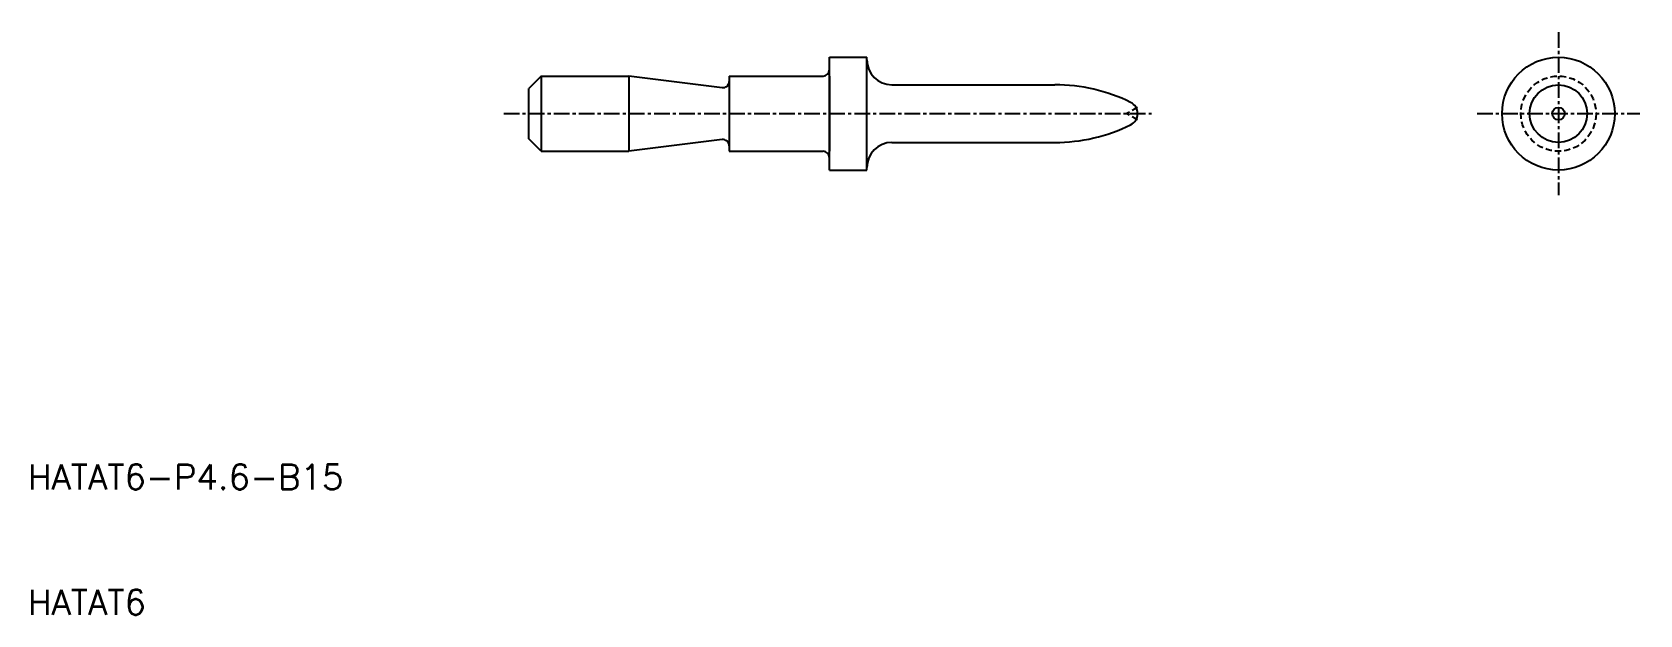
# Model space of a CAD drawing. Extents: x 10 to 139, y 1 to 48.
import ezdxf

# ---------------------------------------------------------------- set-up
doc = ezdxf.new("R2010")
doc.units = 0
doc.linetypes.add('CENTER', pattern=[2, 1.25, -0.25, 0.25, -0.25])
doc.linetypes.add('DASHED', pattern=[0.75, 0.5, -0.25])
doc.layers.get('0').update_dxf_attribs({"linetype": 'CONTINUOUS'})
doc.layers.add('CENTER', color=1, linetype='CENTER')
doc.styles.get("Standard").update_dxf_attribs({"font": 'txt.shx'})

msp = doc.modelspace()

# ---------------------------------------------------------------- linework, layer by layer
at = {"color": 7, "linetype": 'CONTINUOUS'}
for p, q in [((74, 36.5), (74, 45.5)), ((74, 45.5), (77, 45.5)), ((77, 36.5), (77, 45.5)), ((51, 44), (50, 43)), ((51, 44), (51, 38)), ((51, 44), (58, 44)), ((58, 44), (58, 38)), ((65.44, 43.07), (58, 44)), ((66, 44), (66, 38)), ((66, 44), (73.5, 44)), ((74, 44), (74, 38)), ((50, 39), (50, 43)), ((79, 43.3), (92, 43.3)), ((51, 38), (50, 39)), ((65.44, 38.93), (58, 38)), ((79, 38.7), (92, 38.7)), ((51, 38), (58, 38)), ((66, 38), (73.5, 38)), ((74, 36.5), (77, 36.5))]:
    msp.add_line(p, q, dxfattribs=at)
at = {"color": 3, "linetype": 'DASHED'}
for p in [(98.62, 41.5), (98.62, 40.5)]:
    msp.add_line(p, (97.75, 41), dxfattribs=at)
at = {"color": 7, "linetype": 'CONTINUOUS'}
for radius in [4.5, 2.3, 0.5]:
    msp.add_circle((132.22, 41), radius, dxfattribs=at)
at = {"color": 3, "linetype": 'DASHED'}
msp.add_circle((132.22, 41), 3, dxfattribs=at)
at = {"color": 7, "linetype": 'CONTINUOUS'}
for centre, radius, start, end in [((79, 45.3), 2, 180, 270), ((73.5, 44.5), 0.5, 270, 0), ((65.5, 43.57), 0.5, 262.875, 0), ((92, 29.5), 13.8, 63.9534, 90), ((97.62, 41), 1, 296.0466, 63.9534), ((92, 52.5), 13.8, 270, 296.0466), ((65.5, 38.43), 0.5, 0, 97.125), ((79, 36.7), 2, 90, 180), ((73.5, 37.5), 0.5, 0, 90)]:
    msp.add_arc(centre, radius, start, end, dxfattribs=at)
at = {"layer": 'CENTER', "color": 1, "linetype": 'CENTER'}
for p, q in [((132.22, 47.5), (132.22, 34.5)), ((48, 41), (99.72, 41)), ((125.72, 41), (138.72, 41))]:
    msp.add_line(p, q, dxfattribs=at)

# ---------------------------------------------------------------- texts
at = {"color": 7, "linetype": 'CONTINUOUS'}
for s, p in [('HATAT6-P4.6-B15', (10, 11)), ('HATAT6 ', (10, 1))]:
    msp.add_text(s, height=2, dxfattribs=at).set_placement(p)

doc.saveas('drawing.dxf')
